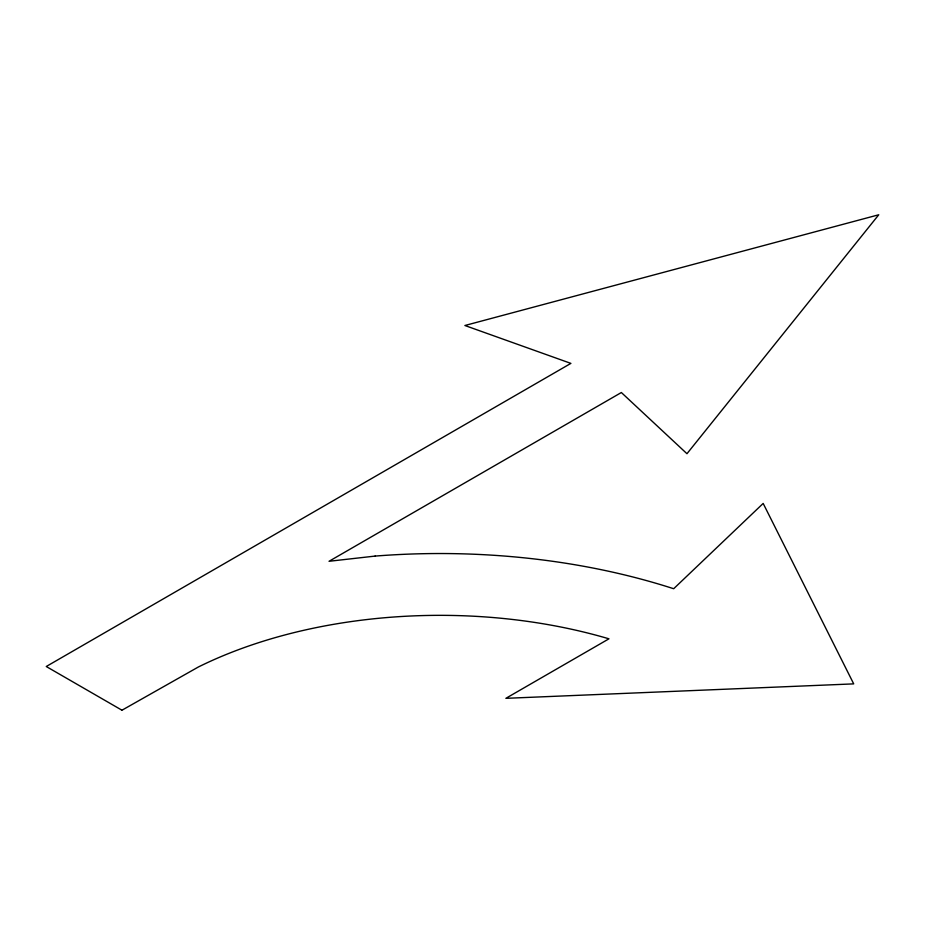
<?xml version="1.0" encoding="UTF-8"?>
<svg xmlns="http://www.w3.org/2000/svg" width="925" height="925" viewBox="0 0 925 925"><rect width="100%" height="100%" fill="white"/><g stroke="black" fill="none" stroke-linecap="round" stroke-linejoin="round"><path stroke-width="1.39" d="M121.95 710.227L198.332 667.006A371.156 214.288 0 0 1 608.951 638.817L505.871 698.329L853.706 683.876L763.171 503.431L673.678 588.728A478.225 276.101 0 0 0 375.111 556.087M375.111 556.087L329.034 561.29L621.357 392.524L686.963 453.712L878.75 214.773L464.893 325.507L570.887 363.386L46.25 666.509L121.753 710.099"/></g></svg>
